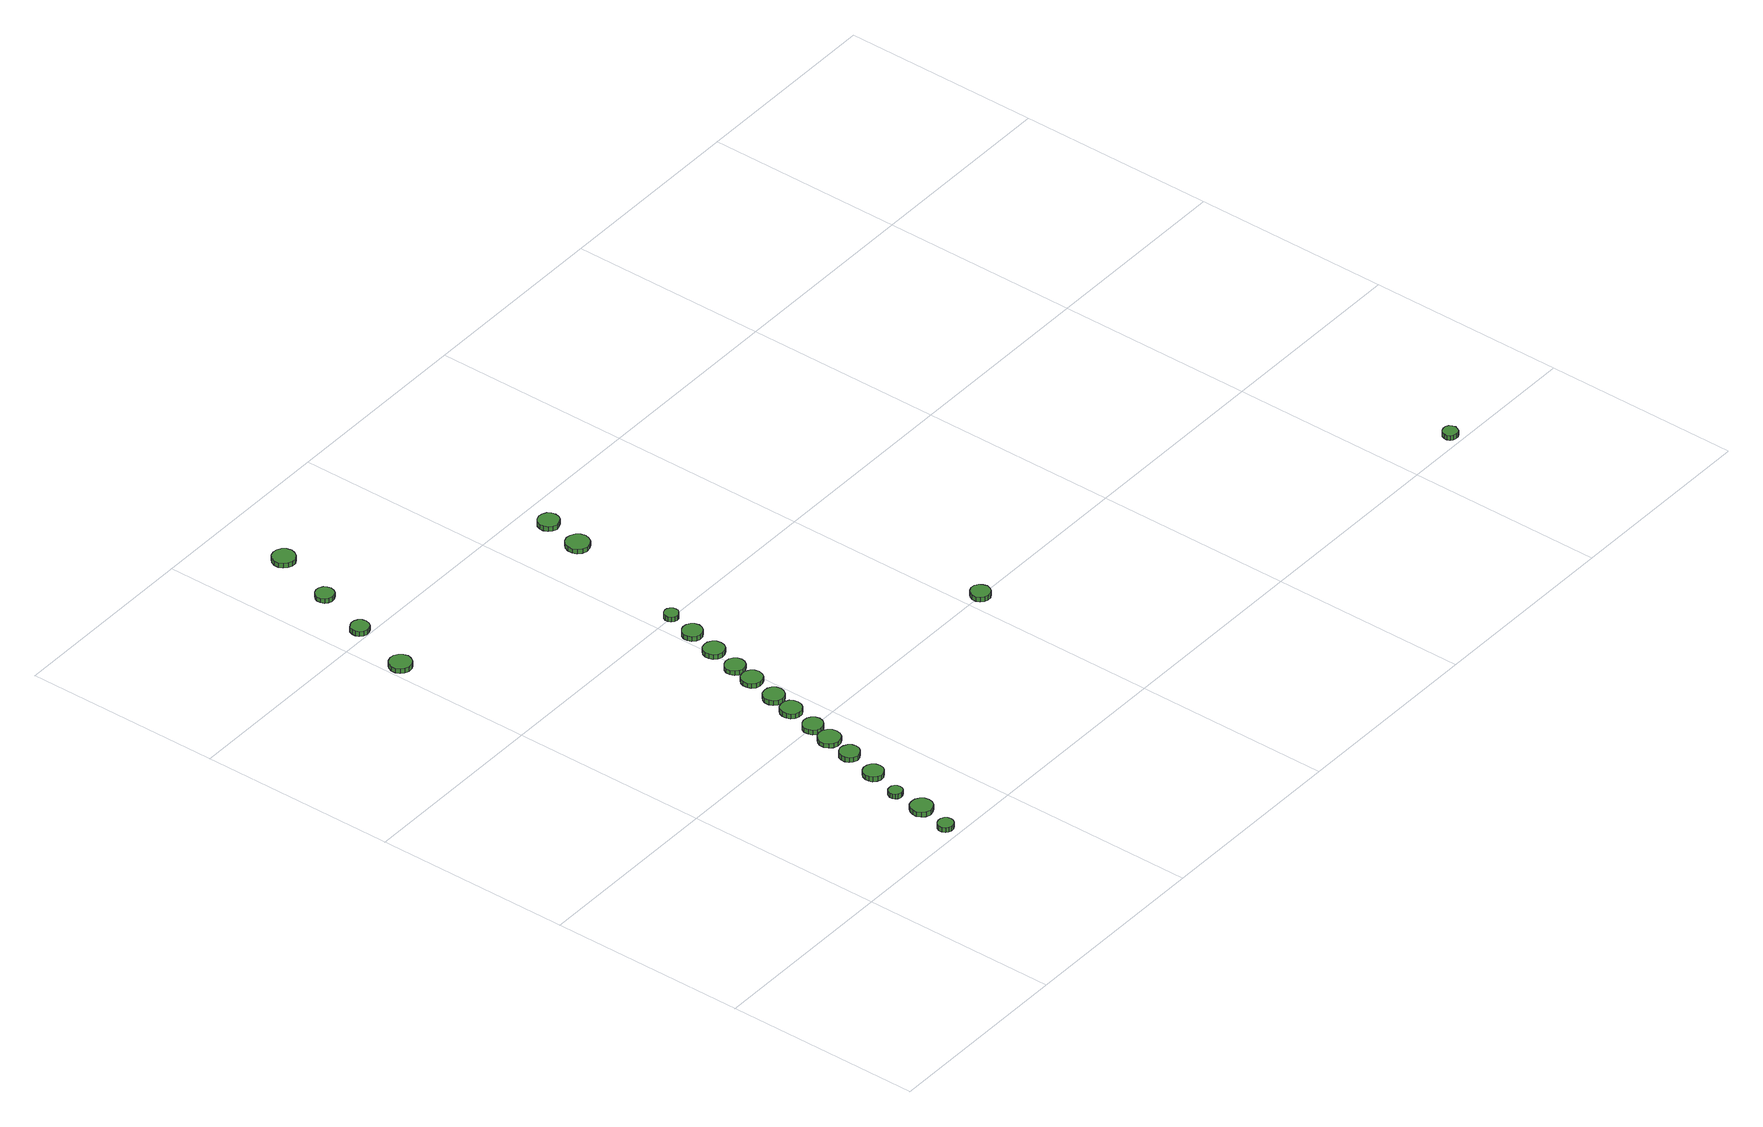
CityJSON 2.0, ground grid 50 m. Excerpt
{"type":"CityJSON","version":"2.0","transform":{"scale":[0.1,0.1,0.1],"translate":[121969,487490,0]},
"CityObjects":{
"tree1":{"type":"SolitaryVegetationObject","attributes":{"function":"something"},"geometry":[{"type":"MultiSurface","lod":"1","boundaries":[[[0,1,2,3,4,5,6,7,8,9,10,11,12,13,14]],[[15,16,17,18,19,20,21,22,23,24,25,26,27,28,29]],[[0,29,28,1]],[[1,28,27,2]],[[2,27,26,3]],[[3,26,25,4]],[[4,25,24,5]],[[5,24,23,6]],[[6,23,22,7]],[[7,22,21,8]],[[8,21,20,9]],[[9,20,19,10]],[[10,19,18,11]],[[11,18,17,12]],[[12,17,16,13]],[[13,16,15,14]],[[14,15,29,0]]]}]},
"tree2":{"type":"SolitaryVegetationObject","attributes":{"function":"something"},"geometry":[{"type":"MultiSurface","lod":"1","boundaries":[[[30,31,32,33,34,35,36,37,38,39,40,41,42,43,44]],[[45,46,47,48,49,50,51,52,53,54,55,56,57,58,59]],[[30,59,58,31]],[[31,58,57,32]],[[32,57,56,33]],[[33,56,55,34]],[[34,55,54,35]],[[35,54,53,36]],[[36,53,52,37]],[[37,52,51,38]],[[38,51,50,39]],[[39,50,49,40]],[[40,49,48,41]],[[41,48,47,42]],[[42,47,46,43]],[[43,46,45,44]],[[44,45,59,30]]]}]},
"tree3":{"type":"SolitaryVegetationObject","attributes":{"function":"something"},"geometry":[{"type":"MultiSurface","lod":"1","boundaries":[[[60,61,62,63,64,65,66,67,68,69,70,71,72,73,74]],[[75,76,77,78,79,80,81,82,83,84,85,86,87,88,89]],[[60,89,88,61]],[[61,88,87,62]],[[62,87,86,63]],[[63,86,85,64]],[[64,85,84,65]],[[65,84,83,66]],[[66,83,82,67]],[[67,82,81,68]],[[68,81,80,69]],[[69,80,79,70]],[[70,79,78,71]],[[71,78,77,72]],[[72,77,76,73]],[[73,76,75,74]],[[74,75,89,60]]]}]},
"tree4":{"type":"SolitaryVegetationObject","attributes":{"function":"something"},"geometry":[{"type":"MultiSurface","lod":"1","boundaries":[[[90,91,92,93,94,95,96,97,98,99,100,101,102,103,104]],[[105,106,107,108,109,110,111,112,113,114,115,116,117,118,119]],[[90,119,118,91]],[[91,118,117,92]],[[92,117,116,93]],[[93,116,115,94]],[[94,115,114,95]],[[95,114,113,96]],[[96,113,112,97]],[[97,112,111,98]],[[98,111,110,99]],[[99,110,109,100]],[[100,109,108,101]],[[101,108,107,102]],[[102,107,106,103]],[[103,106,105,104]],[[104,105,119,90]]]}]},
"tree5":{"type":"SolitaryVegetationObject","attributes":{"function":"something"},"geometry":[{"type":"MultiSurface","lod":"1","boundaries":[[[120,121,122,123,124,125,126,127,128,129,130,131,132,133,134]],[[135,136,137,138,139,140,141,142,143,144,145,146,147,148,149]],[[120,149,148,121]],[[121,148,147,122]],[[122,147,146,123]],[[123,146,145,124]],[[124,145,144,125]],[[125,144,143,126]],[[126,143,142,127]],[[127,142,141,128]],[[128,141,140,129]],[[129,140,139,130]],[[130,139,138,131]],[[131,138,137,132]],[[132,137,136,133]],[[133,136,135,134]],[[134,135,149,120]]]}]},
"tree6":{"type":"SolitaryVegetationObject","attributes":{"function":"something"},"geometry":[{"type":"MultiSurface","lod":"1","boundaries":[[[150,151,152,153,154,155,156,157,158,159,160,161,162,163,164]],[[165,166,167,168,169,170,171,172,173,174,175,176,177,178,179]],[[150,179,178,151]],[[151,178,177,152]],[[152,177,176,153]],[[153,176,175,154]],[[154,175,174,155]],[[155,174,173,156]],[[156,173,172,157]],[[157,172,171,158]],[[158,171,170,159]],[[159,170,169,160]],[[160,169,168,161]],[[161,168,167,162]],[[162,167,166,163]],[[163,166,165,164]],[[164,165,179,150]]]}]},
"tree7":{"type":"SolitaryVegetationObject","attributes":{"function":"something"},"geometry":[{"type":"MultiSurface","lod":"1","boundaries":[[[180,181,182,183,184,185,186,187,188,189,190,191,192,193,194]],[[195,196,197,198,199,200,201,202,203,204,205,206,207,208,209]],[[180,209,208,181]],[[181,208,207,182]],[[182,207,206,183]],[[183,206,205,184]],[[184,205,204,185]],[[185,204,203,186]],[[186,203,202,187]],[[187,202,201,188]],[[188,201,200,189]],[[189,200,199,190]],[[190,199,198,191]],[[191,198,197,192]],[[192,197,196,193]],[[193,196,195,194]],[[194,195,209,180]]]}]},
"tree8":{"type":"SolitaryVegetationObject","attributes":{"function":"something"},"geometry":[{"type":"MultiSurface","lod":"1","boundaries":[[[210,211,212,213,214,215,216,217,218,219,220,221,222,223,224]],[[225,226,227,228,229,230,231,232,233,234,235,236,237,238,239]],[[210,239,238,211]],[[211,238,237,212]],[[212,237,236,213]],[[213,236,235,214]],[[214,235,234,215]],[[215,234,233,216]],[[216,233,232,217]],[[217,232,231,218]],[[218,231,230,219]],[[219,230,229,220]],[[220,229,228,221]],[[221,228,227,222]],[[222,227,226,223]],[[223,226,225,224]],[[224,225,239,210]]]}]},
"tree9":{"type":"SolitaryVegetationObject","attributes":{"function":"something"},"geometry":[{"type":"MultiSurface","lod":"1","boundaries":[[[240,241,242,243,244,245,246,247,248,249,250,251,252,253,254]],[[255,256,257,258,259,260,261,262,263,264,265,266,267,268,269]],[[240,269,268,241]],[[241,268,267,242]],[[242,267,266,243]],[[243,266,265,244]],[[244,265,264,245]],[[245,264,263,246]],[[246,263,262,247]],[[247,262,261,248]],[[248,261,260,249]],[[249,260,259,250]],[[250,259,258,251]],[[251,258,257,252]],[[252,257,256,253]],[[253,256,255,254]],[[254,255,269,240]]]}]},
"tree10":{"type":"SolitaryVegetationObject","attributes":{"function":"something"},"geometry":[{"type":"MultiSurface","lod":"1","boundaries":[[[270,271,272,273,274,275,276,277,278,279,280,281,282,283,284]],[[285,286,287,288,289,290,291,292,293,294,295,296,297,298,299]],[[270,299,298,271]],[[271,298,297,272]],[[272,297,296,273]],[[273,296,295,274]],[[274,295,294,275]],[[275,294,293,276]],[[276,293,292,277]],[[277,292,291,278]],[[278,291,290,279]],[[279,290,289,280]],[[280,289,288,281]],[[281,288,287,282]],[[282,287,286,283]],[[283,286,285,284]],[[284,285,299,270]]]}]},
"tree11":{"type":"SolitaryVegetationObject","attributes":{"function":"something"},"geometry":[{"type":"MultiSurface","lod":"1","boundaries":[[[300,301,302,303,304,305,306,307,308,309,310,311,312,313,314]],[[315,316,317,318,319,320,321,322,323,324,325,326,327,328,329]],[[300,329,328,301]],[[301,328,327,302]],[[302,327,326,303]],[[303,326,325,304]],[[304,325,324,305]],[[305,324,323,306]],[[306,323,322,307]],[[307,322,321,308]],[[308,321,320,309]],[[309,320,319,310]],[[310,319,318,311]],[[311,318,317,312]],[[312,317,316,313]],[[313,316,315,314]],[[314,315,329,300]]]}]},
"tree12":{"type":"SolitaryVegetationObject","attributes":{"function":"something"},"geometry":[{"type":"MultiSurface","lod":"1","boundaries":[[[330,331,332,333,334,335,336,337,338,339,340,341,342,343,344]],[[345,346,347,348,349,350,351,352,353,354,355,356,357,358,359]],[[330,359,358,331]],[[331,358,357,332]],[[332,357,356,333]],[[333,356,355,334]],[[334,355,354,335]],[[335,354,353,336]],[[336,353,352,337]],[[337,352,351,338]],[[338,351,350,339]],[[339,350,349,340]],[[340,349,348,341]],[[341,348,347,342]],[[342,347,346,343]],[[343,346,345,344]],[[344,345,359,330]]]}]},
"tree13":{"type":"SolitaryVegetationObject","attributes":{"function":"something"},"geometry":[{"type":"MultiSurface","lod":"1","boundaries":[[[360,361,362,363,364,365,366,367,368,369,370,371,372,373,374]],[[375,376,377,378,379,380,381,382,383,384,385,386,387,388,389]],[[360,389,388,361]],[[361,388,387,362]],[[362,387,386,363]],[[363,386,385,364]],[[364,385,384,365]],[[365,384,383,366]],[[366,383,382,367]],[[367,382,381,368]],[[368,381,380,369]],[[369,380,379,370]],[[370,379,378,371]],[[371,378,377,372]],[[372,377,376,373]],[[373,376,375,374]],[[374,375,389,360]]]}]},
"tree14":{"type":"SolitaryVegetationObject","attributes":{"function":"something"},"geometry":[{"type":"MultiSurface","lod":"1","boundaries":[[[390,391,392,393,394,395,396,397,398,399,400,401,402,403,404]],[[405,406,407,408,409,410,411,412,413,414,415,416,417,418,419]],[[390,419,418,391]],[[391,418,417,392]],[[392,417,416,393]],[[393,416,415,394]],[[394,415,414,395]],[[395,414,413,396]],[[396,413,412,397]],[[397,412,411,398]],[[398,411,410,399]],[[399,410,409,400]],[[400,409,408,401]],[[401,408,407,402]],[[402,407,406,403]],[[403,406,405,404]],[[404,405,419,390]]]}]},
"tree15":{"type":"SolitaryVegetationObject","attributes":{"function":"something"},"geometry":[{"type":"MultiSurface","lod":"1","boundaries":[[[420,421,422,423,424,425,426,427,428,429,430,431,432,433,434]],[[435,436,437,438,439,440,441,442,443,444,445,446,447,448,449]],[[420,449,448,421]],[[421,448,447,422]],[[422,447,446,423]],[[423,446,445,424]],[[424,445,444,425]],[[425,444,443,426]],[[426,443,442,427]],[[427,442,441,428]],[[428,441,440,429]],[[429,440,439,430]],[[430,439,438,431]],[[431,438,437,432]],[[432,437,436,433]],[[433,436,435,434]],[[434,435,449,420]]]}]},
"tree16":{"type":"SolitaryVegetationObject","attributes":{"function":"something"},"geometry":[{"type":"MultiSurface","lod":"1","boundaries":[[[450,451,452,453,454,455,456,457,458,459,460,461,462,463,464]],[[465,466,467,468,469,470,471,472,473,474,475,476,477,478,479]],[[450,479,478,451]],[[451,478,477,452]],[[452,477,476,453]],[[453,476,475,454]],[[454,475,474,455]],[[455,474,473,456]],[[456,473,472,457]],[[457,472,471,458]],[[458,471,470,459]],[[459,470,469,460]],[[460,469,468,461]],[[461,468,467,462]],[[462,467,466,463]],[[463,466,465,464]],[[464,465,479,450]]]}]},
"tree17":{"type":"SolitaryVegetationObject","attributes":{"function":"something"},"geometry":[{"type":"MultiSurface","lod":"1","boundaries":[[[480,481,482,483,484,485,486,487,488,489,490,491,492,493,494]],[[495,496,497,498,499,500,501,502,503,504,505,506,507,508,509]],[[480,509,508,481]],[[481,508,507,482]],[[482,507,506,483]],[[483,506,505,484]],[[484,505,504,485]],[[485,504,503,486]],[[486,503,502,487]],[[487,502,501,488]],[[488,501,500,489]],[[489,500,499,490]],[[490,499,498,491]],[[491,498,497,492]],[[492,497,496,493]],[[493,496,495,494]],[[494,495,509,480]]]}]},
"tree18":{"type":"SolitaryVegetationObject","attributes":{"function":"something"},"geometry":[{"type":"MultiSurface","lod":"1","boundaries":[[[510,511,512,513,514,515,516,517,518,519,520,521,522,523,524]],[[525,526,527,528,529,530,531,532,533,534,535,536,537,538,539]],[[510,539,538,511]],[[511,538,537,512]],[[512,537,536,513]],[[513,536,535,514]],[[514,535,534,515]],[[515,534,533,516]],[[516,533,532,517]],[[517,532,531,518]],[[518,531,530,519]],[[519,530,529,520]],[[520,529,528,521]],[[521,528,527,522]],[[522,527,526,523]],[[523,526,525,524]],[[524,525,539,510]]]}]},
"tree19":{"type":"SolitaryVegetationObject","attributes":{"function":"something"},"geometry":[{"type":"MultiSurface","lod":"1","boundaries":[[[540,541,542,543,544,545,546,547,548,549,550,551,552,553,554]],[[555,556,557,558,559,560,561,562,563,564,565,566,567,568,569]],[[540,569,568,541]],[[541,568,567,542]],[[542,567,566,543]],[[543,566,565,544]],[[544,565,564,545]],[[545,564,563,546]],[[546,563,562,547]],[[547,562,561,548]],[[548,561,560,549]],[[549,560,559,550]],[[550,559,558,551]],[[551,558,557,552]],[[552,557,556,553]],[[553,556,555,554]],[[554,555,569,540]]]}]},
"tree20":{"type":"SolitaryVegetationObject","attributes":{"function":"something"},"geometry":[{"type":"MultiSurface","lod":"1","boundaries":[[[570,571,572,573,574,575,576,577,578,579,580,581,582,583,584]],[[585,586,587,588,589,590,591,592,593,594,595,596,597,598,599]],[[570,599,598,571]],[[571,598,597,572]],[[572,597,596,573]],[[573,596,595,574]],[[574,595,594,575]],[[575,594,593,576]],[[576,593,592,577]],[[577,592,591,578]],[[578,591,590,579]],[[579,590,589,580]],[[580,589,588,581]],[[581,588,587,582]],[[582,587,586,583]],[[583,586,585,584]],[[584,585,599,570]]]}]},
"tree21":{"type":"SolitaryVegetationObject","attributes":{"function":"something"},"geometry":[{"type":"MultiSurface","lod":"1","boundaries":[[[600,601,602,603,604,605,606,607,608,609,610,611,612,613,614]],[[615,616,617,618,619,620,621,622,623,624,625,626,627,628,629]],[[600,629,628,601]],[[601,628,627,602]],[[602,627,626,603]],[[603,626,625,604]],[[604,625,624,605]],[[605,624,623,606]],[[606,623,622,607]],[[607,622,621,608]],[[608,621,620,609]],[[609,620,619,610]],[[610,619,618,611]],[[611,618,617,612]],[[612,617,616,613]],[[613,616,615,614]],[[614,615,629,600]]]}]},
"tree22":{"type":"SolitaryVegetationObject","attributes":{"function":"something"},"geometry":[{"type":"MultiSurface","lod":"1","boundaries":[[[630,631,632,633,634,635,636,637,638,639,640,641,642,643,644]],[[645,646,647,648,649,650,651,652,653,654,655,656,657,658,659]],[[630,659,658,631]],[[631,658,657,632]],[[632,657,656,633]],[[633,656,655,634]],[[634,655,654,635]],[[635,654,653,636]],[[636,653,652,637]],[[637,652,651,638]],[[638,651,650,639]],[[639,650,649,640]],[[640,649,648,641]],[[641,648,647,642]],[[642,647,646,643]],[[643,646,645,644]],[[644,645,659,630]]]}]}
},
"vertices":[
[340,37,15],[338,44,15],[333,51,15],[326,55,15],[318,56,15],[311,53,15],[305,48,15],[301,41,15],[301,33,15],[305,25,15],[311,20,15],[318,17,15],[326,18,15],[333,22,15],[338,29,15],[338,29,2],[333,22,2],[326,18,2],[318,17,2],[311,20,2],[305,25,2],[301,33,2],[301,41,2],[305,48,2],[311,53,2],[318,56,2],[326,55,2],[333,51,2],[338,44,2],[340,37,2],
[365,119,15],[363,130,15],[356,139,15],[346,145,15],[335,146,15],[324,143,15],[316,135,15],[311,124,15],[311,113,15],[316,103,15],[324,95,15],[335,91,15],[346,93,15],[356,98,15],[363,108,15],[363,108,2],[356,98,2],[346,93,2],[335,91,2],[324,95,2],[316,103,2],[311,113,2],[311,124,2],[316,135,2],[324,143,2],[335,146,2],[346,145,2],[356,139,2],[363,130,2],[365,119,2],
[364,201,14],[363,208,14],[359,214,14],[353,217,14],[346,218,14],[339,216,14],[334,211,14],[331,205,14],[331,198,14],[334,191,14],[339,186,14],[346,184,14],[353,185,14],[359,188,14],[363,194,14],[363,194,1],[359,188,1],[353,185,1],[346,184,1],[339,186,1],[334,191,1],[331,198,1],[331,205,1],[334,211,1],[339,216,1],[346,218,1],[353,217,1],[359,214,1],[363,208,1],[364,201,1],
[61,1370,16],[58,1382,16],[51,1391,16],[42,1397,16],[30,1398,16],[19,1394,16],[11,1387,16],[6,1376,16],[6,1365,16],[11,1354,16],[19,1347,16],[30,1343,16],[42,1344,16],[51,1350,16],[58,1359,16],[58,1359,3],[51,1350,3],[42,1344,3],[30,1343,3],[19,1347,3],[11,1354,3],[6,1365,3],[6,1376,3],[11,1387,3],[19,1394,3],[30,1398,3],[42,1397,3],[51,1391,3],[58,1382,3],[61,1370,3],
[398,284,14],[396,294,14],[390,303,14],[381,308,14],[370,309,14],[361,306,14],[353,299,14],[349,289,14],[349,279,14],[353,270,14],[361,263,14],[370,260,14],[381,261,14],[390,266,14],[396,274,14],[396,274,1],[390,266,1],[381,261,1],[370,260,1],[361,263,1],[353,270,1],[349,279,1],[349,289,1],[353,299,1],[361,306,1],[370,309,1],[381,308,1],[390,303,1],[396,294,1],[398,284,1],
[421,371,14],[419,381,14],[413,389,14],[404,394,14],[394,396,14],[384,392,14],[376,386,14],[372,376,14],[372,366,14],[376,356,14],[384,350,14],[394,346,14],[404,347,14],[413,353,14],[419,361,14],[419,361,1],[413,353,1],[404,347,1],[394,346,1],[384,350,1],[376,356,1],[372,366,1],[372,376,1],[376,386,1],[384,392,1],[394,396,1],[404,394,1],[413,389,1],[419,381,1],[421,371,1],
[102,1522,18],[100,1532,18],[94,1540,18],[86,1544,18],[77,1545,18],[68,1542,18],[60,1536,18],[57,1527,18],[57,1518,18],[60,1509,18],[68,1503,18],[77,1500,18],[86,1501,18],[94,1505,18],[100,1513,18],[100,1513,5],[94,1505,5],[86,1501,5],[77,1500,5],[68,1503,5],[60,1509,5],[57,1518,5],[57,1527,5],[60,1536,5],[68,1542,5],[77,1545,5],[86,1544,5],[94,1540,5],[100,1532,5],[102,1522,5],
[438,440,14],[436,451,14],[429,460,14],[419,466,14],[408,467,14],[397,464,14],[389,456,14],[384,446,14],[384,434,14],[389,424,14],[397,416,14],[408,412,14],[419,414,14],[429,419,14],[436,429,14],[436,429,2],[429,419,2],[419,414,2],[408,412,2],[397,416,2],[389,424,2],[384,434,2],[384,446,2],[389,456,2],[397,464,2],[408,467,2],[419,466,2],[429,460,2],[436,451,2],[438,440,2],
[450,498,15],[448,508,15],[441,516,15],[433,521,15],[422,522,15],[413,519,15],[405,512,15],[401,503,15],[401,492,15],[405,483,15],[413,476,15],[422,473,15],[433,474,15],[441,479,15],[448,488,15],[448,488,2],[441,479,2],[433,474,2],[422,473,2],[413,476,2],[405,483,2],[401,492,2],[401,503,2],[405,512,2],[413,519,2],[422,522,2],[433,521,2],[441,516,2],[448,508,2],[450,498,2],
[469,574,14],[467,585,14],[461,594,14],[451,599,14],[440,600,14],[430,597,14],[422,590,14],[418,580,14],[418,569,14],[422,559,14],[430,552,14],[440,548,14],[451,549,14],[461,555,14],[467,564,14],[467,564,1],[461,555,1],[451,549,1],[440,548,1],[430,552,1],[422,559,1],[418,569,1],[418,580,1],[422,590,1],[430,597,1],[440,600,1],[451,599,1],[461,594,1],[467,585,1],[469,574,1],
[147,1658,20],[145,1667,20],[140,1675,20],[131,1680,20],[122,1681,20],[113,1678,20],[106,1671,20],[102,1663,20],[102,1653,20],[106,1644,20],[113,1638,20],[122,1635,20],[131,1636,20],[140,1641,20],[145,1649,20],[145,1649,8],[140,1641,8],[131,1636,8],[122,1635,8],[113,1638,8],[106,1644,8],[102,1653,8],[102,1663,8],[106,1671,8],[113,1678,8],[122,1681,8],[131,1680,8],[140,1675,8],[145,1667,8],[147,1658,8],
[483,634,15],[481,645,15],[475,654,15],[465,659,15],[454,660,15],[444,657,15],[436,650,15],[432,640,15],[432,629,15],[436,619,15],[444,612,15],[454,608,15],[465,609,15],[475,615,15],[481,624,15],[481,624,2],[475,615,2],[465,609,2],[454,608,2],[444,612,2],[436,619,2],[432,629,2],[432,640,2],[436,650,2],[444,657,2],[454,660,2],[465,659,2],[475,654,2],[481,645,2],[483,634,2],
[502,711,16],[499,722,16],[493,730,16],[483,736,16],[473,737,16],[462,734,16],[454,726,16],[450,716,16],[450,705,16],[454,696,16],[462,688,16],[473,685,16],[483,686,16],[493,691,16],[499,700,16],[499,700,4],[493,691,4],[483,686,4],[473,685,4],[462,688,4],[454,696,4],[450,705,4],[450,716,4],[454,726,4],[462,734,4],[473,737,4],[483,736,4],[493,730,4],[499,722,4],[502,711,4],
[200,1812,23],[197,1824,23],[190,1833,23],[180,1839,23],[169,1840,23],[157,1837,23],[149,1829,23],[144,1818,23],[144,1806,23],[149,1796,23],[157,1788,23],[169,1784,23],[180,1785,23],[190,1791,23],[197,1801,23],[197,1801,10],[190,1791,10],[180,1785,10],[169,1784,10],[157,1788,10],[149,1796,10],[144,1806,10],[144,1818,10],[149,1829,10],[157,1837,10],[169,1840,10],[180,1839,10],[190,1833,10],[197,1824,10],[200,1812,10],
[513,770,16],[511,780,16],[505,788,16],[496,793,16],[485,794,16],[476,791,16],[468,784,16],[464,775,16],[464,765,16],[468,755,16],[476,748,16],[485,745,16],[496,746,16],[505,751,16],[511,760,16],[511,760,4],[505,751,4],[496,746,4],[485,745,4],[476,748,4],[468,755,4],[464,765,4],[464,775,4],[468,784,4],[476,791,4],[485,794,4],[496,793,4],[505,788,4],[511,780,4],[513,770,4],
[530,842,19],[528,853,19],[522,861,19],[512,867,19],[501,868,19],[491,865,19],[483,857,19],[479,847,19],[479,837,19],[483,827,19],[491,819,19],[501,816,19],[512,817,19],[522,823,19],[528,831,19],[528,831,6],[522,823,6],[512,817,6],[501,816,6],[491,819,6],[483,827,6],[479,837,6],[479,847,6],[483,857,6],[491,865,6],[501,868,6],[512,867,6],[522,861,6],[528,853,6],[530,842,6],
[548,919,22],[546,929,22],[540,937,22],[531,942,22],[520,943,22],[511,940,22],[503,933,22],[499,924,22],[499,914,22],[503,904,22],[511,897,22],[520,894,22],[531,895,22],[540,900,22],[546,909,22],[546,909,9],[540,900,9],[531,895,9],[520,894,9],[511,897,9],[503,904,9],[499,914,9],[499,924,9],[503,933,9],[511,940,9],[520,943,9],[531,942,9],[540,937,9],[546,929,9],[548,919,9],
[556,991,28],[555,998,28],[550,1004,28],[544,1008,28],[537,1009,28],[530,1006,28],[524,1001,28],[521,995,28],[521,987,28],[524,980,28],[530,975,28],[537,973,28],[544,974,28],[550,978,28],[555,984,28],[555,984,15],[550,978,15],[544,974,15],[537,973,15],[530,975,15],[524,980,15],[521,987,15],[521,995,15],[524,1001,15],[530,1006,15],[537,1009,15],[544,1008,15],[550,1004,15],[555,998,15],[556,991,15],
[644,1318,29],[641,1329,29],[634,1339,29],[623,1345,29],[611,1347,29],[600,1343,29],[591,1335,29],[586,1324,29],[586,1311,29],[591,1300,29],[600,1292,29],[611,1288,29],[623,1290,29],[634,1296,29],[641,1306,29],[641,1306,17],[634,1296,17],[623,1290,17],[611,1288,17],[600,1292,17],[591,1300,17],[586,1311,17],[586,1324,17],[591,1335,17],[600,1343,17],[611,1347,17],[623,1345,17],[634,1339,17],[641,1329,17],[644,1318,17],
[662,1418,31],[660,1428,31],[654,1437,31],[644,1442,31],[633,1444,31],[623,1440,31],[615,1433,31],[610,1423,31],[610,1412,31],[615,1402,31],[623,1395,31],[633,1391,31],[644,1393,31],[654,1398,31],[660,1407,31],[660,1407,18],[654,1398,18],[644,1393,18],[633,1391,18],[623,1395,18],[615,1402,18],[610,1412,18],[610,1423,18],[615,1433,18],[623,1440,18],[633,1444,18],[644,1442,18],[654,1437,18],[660,1428,18],[662,1418,18],
[1057,492,26],[1054,502,26],[1049,510,26],[1040,516,26],[1030,517,26],[1020,513,26],[1013,507,26],[1009,497,26],[1009,487,26],[1013,478,26],[1020,471,26],[1030,468,26],[1040,469,26],[1049,474,26],[1054,483,26],[1054,483,13],[1049,474,13],[1040,469,13],[1030,468,13],[1020,471,13],[1013,478,13],[1009,487,13],[1009,497,13],[1013,507,13],[1020,513,13],[1030,517,13],[1040,516,13],[1049,510,13],[1054,502,13],[1057,492,13],
[2170,22,25],[2168,30,25],[2164,36,25],[2157,40,25],[2150,41,25],[2142,38,25],[2136,33,25],[2133,26,25],[2133,18,25],[2136,11,25],[2142,6,25],[2150,4,25],[2157,4,25],[2164,8,25],[2168,15,25],[2168,15,12],[2164,8,12],[2157,4,12],[2150,4,12],[2142,6,12],[2136,11,12],[2133,18,12],[2133,26,12],[2136,33,12],[2142,38,12],[2150,41,12],[2157,40,12],[2164,36,12],[2168,30,12],[2170,22,12]
]}
